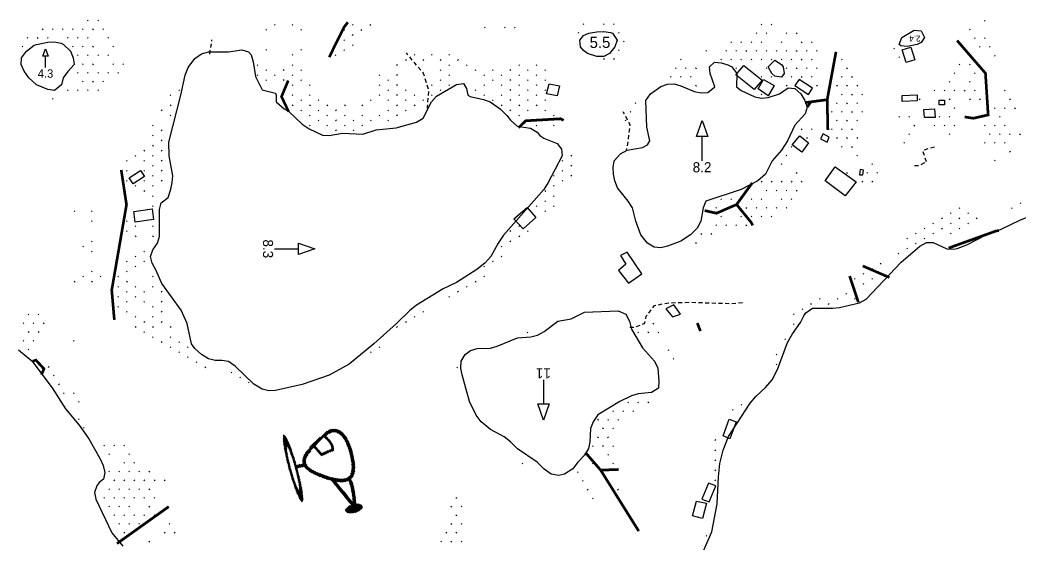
# Model space of a CAD drawing. Header units: millimetres. Extents: x -1 to 1201, y -1 to 901.
# Drawn here: x 292.6 to 591, y 733 to 889.2 of the extents above; entities that cross this region are included whole.
import ezdxf
from ezdxf.enums import TextEntityAlignment as Align

# ---------------------------------------------------------------- set-up
doc = ezdxf.new("R2010")
doc.units = ezdxf.units.MM
doc.layers.add('ETCH', color=7, linetype='CONTINUOUS')
doc.layers.add('SCORE', color=5, linetype='CONTINUOUS')

msp = doc.modelspace()

# ---------------------------------------------------------------- linework, layer by layer
at = {"layer": 'ETCH'}
for points in [[(312.781, 889.248), (312.993, 889.036)], [(315.781, 889.248), (315.993, 889.036)], [(580.067, 889.128), (580.279, 888.916)], [(299.281, 886.65), (299.493, 886.438)], [(302.281, 886.65), (302.493, 886.438)], [(305.281, 886.65), (305.493, 886.438)], [(308.281, 886.65), (308.493, 886.438)], [(311.281, 886.65), (311.493, 886.438)], [(314.281, 886.65), (314.493, 886.438)], [(317.281, 886.65), (317.493, 886.438)], [(366.126, 886.456), (365.913, 886.243)], [(368.724, 887.956), (368.511, 887.743)], [(373.92, 887.956), (373.707, 887.743)], [(376.518, 886.456), (376.305, 886.243)], [(389.142, 886.182), (389.355, 886.394)], [(391.74, 887.682), (391.953, 887.894)], [(394.338, 886.182), (394.551, 886.394)], [(396.936, 887.682), (397.149, 887.894)], [(431.043, 887.112), (431.255, 886.9)], [(437.043, 887.112), (437.255, 886.9)], [(440.043, 887.112), (440.255, 886.9)], [(460.489, 888.147), (460.701, 887.935)], [(466.489, 888.147), (466.701, 887.935)], [(469.489, 888.147), (469.701, 887.935)], [(513.495, 888.003), (513.707, 887.79)], [(516.495, 888.003), (516.707, 887.79)], [(575.567, 886.53), (575.779, 886.318)], [(294.781, 884.052), (294.993, 883.84)], [(297.781, 884.052), (297.993, 883.84)], [(300.781, 884.052), (300.993, 883.84)], [(306.781, 884.052), (306.993, 883.84)], [(309.781, 884.052), (309.993, 883.84)], [(312.781, 884.052), (312.993, 883.84)], [(318.781, 884.052), (318.993, 883.84)], [(349.78, 883.003), (349.838, 883.383)], [(389.142, 883.182), (389.355, 883.394)], [(391.74, 884.682), (391.953, 884.894)], [(458.989, 885.549), (459.201, 885.337)], [(470.989, 885.549), (471.201, 885.337)], [(511.995, 885.405), (512.207, 885.192)], [(514.995, 885.405), (515.207, 885.192)], [(520.995, 885.405), (521.207, 885.192)], [(523.995, 885.405), (524.207, 885.192)], [(577.067, 883.932), (577.279, 883.72)], [(580.067, 883.932), (580.279, 883.72)], [(293.281, 881.454), (293.493, 881.242)], [(308.281, 881.454), (308.493, 881.242)], [(311.281, 881.454), (311.493, 881.242)], [(314.281, 881.454), (314.493, 881.242)], [(320.281, 881.454), (320.493, 881.242)], [(349.171, 879.05), (349.354, 880.236)], [(349.476, 881.026), (349.658, 882.212)], [(366.126, 880.456), (365.913, 880.243)], [(376.518, 880.456), (376.305, 880.243)], [(389.142, 880.182), (389.355, 880.394)], [(391.74, 881.682), (391.953, 881.894)], [(470.989, 880.353), (471.201, 880.141)], [(472.489, 882.951), (472.701, 882.739)], [(496.995, 880.209), (497.207, 879.996)], [(502.995, 880.209), (503.207, 879.996)], [(504.495, 882.807), (504.707, 882.594)], [(505.995, 880.209), (506.207, 879.996)], [(507.495, 882.807), (507.707, 882.594)], [(508.995, 880.209), (509.207, 879.996)], [(510.495, 882.807), (510.707, 882.594)], [(511.995, 880.209), (512.207, 879.996)], [(513.495, 882.807), (513.707, 882.594)], [(514.995, 880.209), (515.207, 879.996)], [(517.995, 880.209), (518.207, 879.996)], [(519.495, 882.807), (519.707, 882.594)], [(520.995, 880.209), (521.207, 879.996)], [(523.995, 880.209), (524.207, 879.996)], [(525.495, 882.807), (525.707, 882.594)], [(526.995, 880.209), (527.207, 879.996)], [(528.495, 882.807), (528.707, 882.594)], [(529.995, 880.209), (530.207, 879.996)], [(553.27, 880.697), (553.057, 880.909)], [(578.567, 881.334), (578.779, 881.122)], [(581.567, 881.334), (581.779, 881.122)], [(300.223, 875.071), (300.223, 878.452)], [(309.781, 878.856), (309.993, 878.644)], [(312.781, 878.856), (312.993, 878.644)], [(315.781, 878.856), (315.993, 878.644)], [(318.781, 878.856), (318.993, 878.644)], [(373.92, 878.956), (373.707, 878.743)], [(386.544, 878.682), (386.757, 878.894)], [(407.694, 877.456), (407.481, 877.243)], [(407.716, 879.533), (407.961, 879.217), (408.205, 878.9)], [(408.694, 878.267), (409.445, 877.331)], [(410.292, 878.956), (410.079, 878.743)], [(412.89, 877.456), (412.677, 877.243)], [(415.488, 878.956), (415.275, 878.743)], [(418.086, 877.456), (417.873, 877.243)], [(420.684, 878.956), (420.471, 878.743)], [(423.282, 877.456), (423.069, 877.243)], [(466.489, 877.755), (466.701, 877.543)], [(469.489, 877.755), (469.701, 877.543)], [(489.495, 877.611), (489.707, 877.398)], [(501.495, 877.611), (501.707, 877.398)], [(504.495, 877.611), (504.707, 877.398)], [(507.495, 877.611), (507.707, 877.398)], [(510.495, 877.611), (510.707, 877.398)], [(513.495, 877.611), (513.707, 877.398)], [(516.495, 877.611), (516.707, 877.398)], [(519.495, 877.611), (519.707, 877.398)], [(522.495, 877.611), (522.707, 877.398)], [(525.495, 877.611), (525.707, 877.398)], [(528.495, 877.611), (528.707, 877.398)], [(537.495, 877.611), (537.707, 877.398)], [(554.77, 878.099), (554.557, 878.311)], [(583.067, 878.736), (583.279, 878.524)], [(311.281, 876.258), (311.493, 876.046)], [(314.281, 876.258), (314.493, 876.046)], [(320.281, 876.258), (320.493, 876.046)], [(323.281, 876.258), (323.493, 876.046)], [(363.528, 875.956), (363.315, 875.743)], [(366.126, 874.456), (365.913, 874.243)], [(371.322, 874.456), (371.109, 874.243)], [(373.92, 875.956), (373.707, 875.743)], [(376.518, 874.456), (376.305, 874.243)], [(405.096, 875.956), (404.883, 875.743)], [(409.965, 876.723), (410.746, 875.812)], [(411.267, 875.205), (412.048, 874.294)], [(418.086, 874.456), (417.873, 874.243)], [(420.684, 875.956), (420.471, 875.743)], [(425.88, 875.956), (425.667, 875.743)], [(428.478, 874.456), (428.265, 874.243)], [(433.674, 874.456), (433.461, 874.243)], [(438.87, 874.456), (438.657, 874.243)], [(441.468, 875.956), (441.255, 875.743)], [(444.066, 874.456), (443.853, 874.243)], [(446.664, 875.956), (446.451, 875.743)], [(449.262, 874.456), (449.049, 874.243)], [(487.995, 875.013), (488.207, 874.8)], [(490.995, 875.013), (491.207, 874.8)], [(493.995, 875.013), (494.207, 874.8)], [(505.995, 875.013), (506.207, 874.8)], [(514.995, 875.013), (515.207, 874.8)], [(520.995, 875.013), (521.207, 874.8)], [(523.995, 875.013), (524.207, 874.8)], [(526.995, 875.013), (527.207, 874.8)], [(529.995, 875.013), (530.207, 874.8)], [(538.995, 875.013), (539.207, 874.8)], [(572.567, 876.138), (572.779, 875.926)], [(575.567, 876.138), (575.779, 875.926)], [(309.781, 873.66), (309.993, 873.448)], [(312.781, 873.66), (312.993, 873.448)], [(315.781, 873.66), (315.993, 873.448)], [(318.781, 873.66), (318.993, 873.448)], [(321.781, 873.66), (321.993, 873.448)], [(363.528, 872.956), (363.315, 872.743)], [(366.126, 871.456), (365.913, 871.243)], [(368.724, 872.956), (368.511, 872.743)], [(371.322, 871.456), (371.109, 871.243)], [(373.92, 872.956), (373.707, 872.743)], [(376.518, 871.456), (376.305, 871.243)], [(399.9, 872.956), (399.687, 872.743)], [(402.498, 871.456), (402.285, 871.243)], [(405.096, 872.956), (404.883, 872.743)], [(412.568, 873.686), (412.771, 873.45), (413.042, 872.604)], [(413.286, 871.842), (413.652, 870.699)], [(418.086, 871.456), (417.873, 871.243)], [(420.684, 872.956), (420.471, 872.743)], [(431.076, 872.956), (430.863, 872.743)], [(433.674, 871.456), (433.461, 871.243)], [(436.272, 872.956), (436.059, 872.743)], [(438.87, 871.456), (438.657, 871.243)], [(441.468, 872.956), (441.255, 872.743)], [(444.066, 871.456), (443.853, 871.243)], [(446.664, 872.956), (446.451, 872.743)], [(449.262, 871.456), (449.049, 871.243)], [(486.495, 872.415), (486.707, 872.202)], [(489.495, 872.415), (489.707, 872.202)], [(492.495, 872.415), (492.707, 872.202)], [(513.495, 872.415), (513.707, 872.202)], [(516.495, 872.415), (516.707, 872.202)], [(522.495, 872.415), (522.707, 872.202)], [(525.495, 872.415), (525.707, 872.202)], [(528.495, 872.415), (528.707, 872.202)], [(537.495, 872.415), (537.707, 872.202)], [(540.495, 872.415), (540.707, 872.202)], [(571.067, 873.54), (571.279, 873.328)], [(577.067, 873.54), (577.279, 873.328)], [(306.781, 868.464), (306.993, 868.252)], [(309.781, 868.464), (309.993, 868.252)], [(311.281, 871.062), (311.493, 870.85)], [(312.781, 868.464), (312.993, 868.252)], [(314.281, 871.062), (314.493, 870.85)], [(315.781, 868.464), (315.993, 868.252)], [(317.281, 871.062), (317.493, 870.85)], [(340.146, 868.456), (339.933, 868.243)], [(371.322, 868.456), (371.109, 868.243)], [(373.92, 869.956), (373.707, 869.743)], [(379.116, 869.956), (378.903, 869.743)], [(399.9, 869.956), (399.687, 869.743)], [(402.498, 868.456), (402.285, 868.243)], [(405.096, 869.956), (404.883, 869.743)], [(407.694, 868.456), (407.481, 868.243)], [(413.895, 869.937), (414.261, 868.794)], [(415.488, 869.956), (415.275, 869.743)], [(418.086, 868.456), (417.873, 868.243)], [(420.684, 869.956), (420.471, 869.743)], [(428.478, 868.456), (428.265, 868.243)], [(431.076, 869.956), (430.863, 869.743)], [(436.272, 869.956), (436.059, 869.743)], [(438.87, 868.456), (438.657, 868.243)], [(441.468, 869.956), (441.255, 869.743)], [(444.066, 868.456), (443.853, 868.243)], [(446.664, 869.956), (446.451, 869.743)], [(449.262, 868.456), (449.049, 868.243)], [(493.995, 869.817), (494.207, 869.604)], [(520.995, 869.817), (521.207, 869.604)], [(529.995, 869.817), (530.207, 869.604)], [(535.995, 869.817), (536.207, 869.604)], [(538.995, 869.817), (539.207, 869.604)], [(541.995, 869.817), (542.207, 869.604)], [(565.067, 868.344), (565.279, 868.132)], [(568.067, 868.344), (568.279, 868.132)], [(569.567, 870.942), (569.779, 870.73)], [(571.067, 868.344), (571.279, 868.132)], [(574.067, 868.344), (574.279, 868.132)], [(575.567, 870.942), (575.779, 870.73)], [(577.067, 868.344), (577.279, 868.132)], [(586.067, 868.344), (586.279, 868.132)], [(302.281, 865.866), (302.493, 865.654)], [(337.548, 866.956), (337.335, 866.743)], [(373.92, 866.956), (373.707, 866.743)], [(376.518, 865.456), (376.305, 865.243)], [(379.116, 866.956), (378.903, 866.743)], [(381.714, 865.456), (381.501, 865.243)], [(397.302, 865.456), (397.089, 865.243)], [(399.9, 866.956), (399.687, 866.743)], [(402.498, 865.456), (402.285, 865.243)], [(405.096, 866.956), (404.883, 866.743)], [(407.694, 865.456), (407.481, 865.243)], [(410.292, 866.956), (410.079, 866.743)], [(412.89, 865.456), (412.677, 865.243)], [(414.191, 866.018), (414.103, 864.821)], [(414.339, 868.013), (414.25, 866.816)], [(415.488, 866.956), (415.275, 866.743)], [(431.076, 866.956), (430.863, 866.743)], [(433.674, 865.456), (433.461, 865.243)], [(436.272, 866.956), (436.059, 866.743)], [(438.87, 865.456), (438.657, 865.243)], [(441.468, 866.956), (441.255, 866.743)], [(444.066, 865.456), (443.853, 865.243)], [(446.664, 866.956), (446.451, 866.743)], [(449.262, 865.456), (449.049, 865.243)], [(513.495, 867.219), (513.707, 867.006)], [(537.495, 867.219), (537.707, 867.006)], [(540.495, 867.219), (540.707, 867.006)], [(543.495, 867.219), (543.707, 867.006)], [(560.567, 865.746), (560.779, 865.534)], [(569.567, 865.746), (569.779, 865.534)], [(575.567, 865.746), (575.779, 865.534)], [(578.567, 865.746), (578.779, 865.534)], [(587.567, 865.746), (587.779, 865.534)], [(334.95, 862.456), (334.737, 862.243)], [(337.548, 863.956), (337.335, 863.743)], [(373.92, 863.956), (373.707, 863.743)], [(376.518, 862.456), (376.305, 862.243)], [(379.116, 863.956), (378.903, 863.743)], [(381.714, 862.456), (381.501, 862.243)], [(384.312, 863.956), (384.099, 863.743)], [(386.91, 862.456), (386.697, 862.243)], [(389.508, 863.956), (389.295, 863.743)], [(394.704, 863.956), (394.491, 863.743)], [(402.498, 862.456), (402.285, 862.243)], [(405.096, 863.956), (404.883, 863.743)], [(407.694, 862.456), (407.481, 862.243)], [(410.292, 863.956), (410.079, 863.743)], [(414.044, 864.023), (414.008, 863.537), (413.971, 863.05)], [(436.272, 863.956), (436.059, 863.743)], [(438.87, 862.456), (438.657, 862.243)], [(441.468, 863.956), (441.255, 863.743)], [(444.066, 862.456), (443.853, 862.243)], [(446.664, 863.956), (446.451, 863.743)], [(449.262, 862.456), (449.049, 862.243)], [(475.995, 864.621), (476.207, 864.408)], [(535.995, 864.621), (536.207, 864.408)], [(538.995, 864.621), (539.207, 864.408)], [(541.995, 864.621), (542.207, 864.408)], [(571.067, 863.148), (571.279, 862.936)], [(583.067, 863.148), (583.279, 862.936)], [(586.067, 863.148), (586.279, 862.936)], [(589.067, 863.148), (589.279, 862.936)], [(337.548, 860.956), (337.335, 860.743)], [(379.116, 860.956), (378.903, 860.743)], [(381.714, 859.456), (381.501, 859.243)], [(384.312, 860.956), (384.099, 860.743)], [(386.91, 859.456), (386.697, 859.243)], [(389.508, 860.956), (389.295, 860.743)], [(392.106, 859.456), (391.893, 859.243)], [(394.704, 860.956), (394.491, 860.743)], [(397.302, 859.456), (397.089, 859.243)], [(399.9, 860.956), (399.687, 860.743)], [(402.498, 859.456), (402.285, 859.243)], [(405.096, 860.956), (404.883, 860.743)], [(441.468, 860.956), (441.255, 860.743)], [(444.066, 859.456), (443.853, 859.243)], [(449.262, 859.456), (449.049, 859.243)], [(451.86, 860.956), (451.647, 860.743)], [(472.285, 862.006), (472.477, 861.655), (472.668, 861.304)], [(472.995, 859.425), (473.207, 859.212)], [(473.051, 860.601), (473.626, 859.548)], [(474.495, 862.023), (474.707, 861.81)], [(534.495, 862.023), (534.707, 861.81)], [(535.995, 859.425), (536.207, 859.212)], [(537.495, 862.023), (537.707, 861.81)], [(538.995, 859.425), (539.207, 859.212)], [(540.495, 862.023), (540.707, 861.81)], [(541.995, 859.425), (542.207, 859.212)], [(543.495, 862.023), (543.707, 861.81)], [(554.567, 860.55), (554.779, 860.338)], [(557.567, 860.55), (557.779, 860.338)], [(566.567, 860.55), (566.779, 860.338)], [(569.567, 860.55), (569.779, 860.338)], [(584.567, 860.55), (584.779, 860.338)], [(332.352, 857.956), (332.139, 857.743)], [(334.95, 856.456), (334.737, 856.243)], [(379.116, 857.956), (378.903, 857.743)], [(384.312, 857.956), (384.099, 857.743)], [(386.91, 856.456), (386.697, 856.243)], [(389.508, 857.956), (389.295, 857.743)], [(392.106, 856.456), (391.893, 856.243)], [(394.704, 857.956), (394.491, 857.743)], [(446.664, 857.956), (446.451, 857.743)], [(451.86, 857.956), (451.647, 857.743)], [(474.009, 858.846), (474.401, 858.126), (474.356, 857.748)], [(474.259, 856.954), (474.115, 855.763)], [(525.495, 856.827), (525.707, 856.614)], [(528.495, 856.827), (528.707, 856.614)], [(534.495, 856.827), (534.707, 856.614)], [(537.495, 856.827), (537.707, 856.614)], [(540.495, 856.827), (540.707, 856.614)], [(559.067, 857.952), (559.279, 857.74)], [(565.067, 857.952), (565.279, 857.74)], [(568.067, 857.952), (568.279, 857.74)], [(571.067, 857.952), (571.279, 857.74)], [(580.067, 857.952), (580.279, 857.74)], [(583.067, 857.952), (583.279, 857.74)], [(586.067, 857.952), (586.279, 857.74)], [(332.352, 854.956), (332.139, 854.743)], [(334.95, 853.456), (334.737, 853.243)], [(474.019, 854.969), (473.874, 853.778)], [(495.909, 847.33), (495.909, 854.53)], [(526.995, 854.229), (527.207, 854.016)], [(535.995, 854.229), (536.207, 854.016)], [(538.995, 854.229), (539.207, 854.016)], [(541.995, 854.229), (542.207, 854.016)], [(557.567, 855.354), (557.779, 855.142)], [(569.567, 855.354), (569.779, 855.142)], [(581.567, 855.354), (581.779, 855.142)], [(584.567, 855.354), (584.779, 855.142)], [(587.567, 855.354), (587.779, 855.142)], [(590.567, 855.354), (590.779, 855.142)], [(329.754, 850.456), (329.541, 850.243)], [(332.352, 851.956), (332.139, 851.743)], [(334.95, 850.456), (334.737, 850.243)], [(473.426, 851.024), (473.281, 850.606)], [(473.778, 852.983), (473.634, 851.792)], [(522.495, 851.631), (522.707, 851.418)], [(537.495, 851.631), (537.707, 851.418)], [(540.495, 851.631), (540.707, 851.418)], [(556.067, 852.756), (556.279, 852.544)], [(563.246, 850.865), (562.09, 850.544)], [(565.173, 851.4), (564.017, 851.079)], [(580.067, 852.756), (580.279, 852.544)], [(583.067, 852.756), (583.279, 852.544)], [(586.067, 852.756), (586.279, 852.544)], [(324.558, 847.456), (324.345, 847.243)], [(327.156, 848.956), (326.943, 848.743)], [(329.754, 847.456), (329.541, 847.243)], [(332.352, 848.956), (332.139, 848.743)], [(334.95, 847.456), (334.737, 847.243)], [(454.458, 847.456), (454.245, 847.243)], [(457.056, 848.956), (456.843, 848.743)], [(520.995, 849.033), (521.207, 848.82)], [(541.995, 849.033), (542.207, 848.82)], [(561.661, 850.151), (562.06, 849.02)], [(562.327, 848.265), (562.726, 847.134)], [(583.067, 847.56), (583.279, 847.348)], [(587.567, 850.158), (587.779, 849.946)], [(324.558, 844.456), (324.345, 844.243)], [(329.754, 844.456), (329.541, 844.243)], [(332.352, 845.956), (332.139, 845.743)], [(334.95, 844.456), (334.737, 844.243)], [(454.458, 844.456), (454.245, 844.243)], [(457.056, 845.956), (456.843, 845.743)], [(519.495, 846.435), (519.707, 846.222)], [(546.495, 846.435), (546.707, 846.222)], [(560.396, 845.811), (559.198, 845.8)], [(562.185, 846.706), (561.111, 846.169)], [(324.558, 841.456), (324.345, 841.243)], [(329.754, 841.456), (329.541, 841.243)], [(332.352, 842.956), (332.139, 842.743)], [(334.95, 841.456), (334.737, 841.243)], [(451.86, 842.956), (451.647, 842.743)], [(454.458, 841.456), (454.245, 841.243)], [(457.056, 842.956), (456.843, 842.743)], [(523.995, 843.837), (524.207, 843.624)], [(538.995, 843.837), (539.207, 843.624)], [(544.995, 843.837), (545.207, 843.624)], [(547.995, 843.837), (548.207, 843.624)], [(327.156, 839.956), (326.943, 839.743)], [(329.754, 838.456), (329.541, 838.243)], [(332.352, 839.956), (332.139, 839.743)], [(449.262, 838.456), (449.049, 838.243)], [(451.86, 839.956), (451.647, 839.743)], [(508.995, 838.641), (509.207, 838.428)], [(513.495, 841.239), (513.707, 841.026)], [(514.995, 838.641), (515.207, 838.428)], [(516.495, 841.239), (516.707, 841.026)], [(517.995, 838.641), (518.207, 838.428)], [(519.495, 841.239), (519.707, 841.026)], [(520.995, 838.641), (521.207, 838.428)], [(522.495, 841.239), (522.707, 841.026)], [(523.995, 838.641), (524.207, 838.428)], [(525.495, 841.239), (525.707, 841.026)], [(543.495, 841.239), (543.707, 841.026)], [(546.495, 841.239), (546.707, 841.026)], [(332.352, 836.956), (332.139, 836.743)], [(449.262, 835.456), (449.049, 835.243)], [(451.86, 836.956), (451.647, 836.743)], [(501.495, 836.043), (501.707, 835.83)], [(504.495, 836.043), (504.707, 835.83)], [(507.495, 836.043), (507.707, 835.83)], [(510.495, 836.043), (510.707, 835.83)], [(513.495, 836.043), (513.707, 835.83)], [(519.495, 836.043), (519.707, 835.83)], [(522.495, 836.043), (522.707, 835.83)], [(308.97, 832.456), (308.757, 832.243)], [(314.166, 832.456), (313.953, 832.243)], [(332.352, 833.956), (332.139, 833.743)], [(446.664, 833.956), (446.451, 833.743)], [(449.262, 832.456), (449.049, 832.243)], [(451.86, 833.956), (451.647, 833.743)], [(499.995, 833.445), (500.207, 833.232)], [(508.995, 833.445), (509.207, 833.232)], [(511.995, 833.445), (512.207, 833.232)], [(514.995, 833.445), (515.207, 833.232)], [(517.995, 833.445), (518.207, 833.232)], [(520.995, 833.445), (521.207, 833.232)], [(572.505, 833.102), (572.718, 833.314)], [(588.093, 833.102), (588.306, 833.314)], [(590.691, 834.602), (590.904, 834.814)], [(314.166, 829.456), (313.953, 829.243)], [(324.558, 829.456), (324.345, 829.243)], [(501.495, 830.847), (501.707, 830.634)], [(507.495, 830.847), (507.707, 830.634)], [(510.495, 830.847), (510.707, 830.634)], [(513.495, 830.847), (513.707, 830.634)], [(516.495, 830.847), (516.707, 830.634)], [(567.309, 830.102), (567.522, 830.314)], [(569.907, 831.602), (570.12, 831.814)], [(572.505, 830.102), (572.718, 830.314)], [(575.103, 831.602), (575.316, 831.814)], [(577.701, 830.102), (577.914, 830.314)], [(324.558, 826.456), (324.345, 826.243)], [(327.156, 827.956), (326.943, 827.743)], [(332.352, 827.956), (332.139, 827.743)], [(438.87, 826.456), (438.657, 826.243)], [(441.468, 827.956), (441.255, 827.743)], [(444.066, 826.456), (443.853, 826.243)], [(499.995, 828.249), (500.207, 828.036)], [(502.995, 828.249), (503.207, 828.036)], [(505.995, 828.249), (506.207, 828.036)], [(508.995, 828.249), (509.207, 828.036)], [(562.113, 827.102), (562.326, 827.314)], [(564.711, 828.602), (564.924, 828.814)], [(567.309, 827.102), (567.522, 827.314)], [(569.907, 828.602), (570.12, 828.814)], [(572.505, 827.102), (572.718, 827.314)], [(575.103, 828.602), (575.316, 828.814)], [(314.166, 823.456), (313.953, 823.243)], [(327.156, 824.956), (326.943, 824.743)], [(332.352, 824.956), (332.139, 824.743)], [(438.87, 823.456), (438.657, 823.243)], [(441.468, 824.956), (441.255, 824.743)], [(495.495, 825.651), (495.707, 825.438)], [(498.495, 825.651), (498.707, 825.438)], [(556.917, 824.102), (557.13, 824.314)], [(559.515, 825.602), (559.728, 825.814)], [(562.113, 824.102), (562.326, 824.314)], [(564.711, 825.602), (564.924, 825.814)], [(569.907, 825.602), (570.12, 825.814)], [(311.568, 821.956), (311.355, 821.743)], [(314.166, 820.456), (313.953, 820.243)], [(329.754, 820.456), (329.541, 820.243)], [(368.45, 821.13), (375.65, 821.13)], [(436.272, 821.956), (436.059, 821.743)], [(493.995, 823.053), (494.207, 822.84)], [(556.917, 821.102), (557.13, 821.314)], [(559.515, 822.602), (559.728, 822.814)], [(324.558, 817.456), (324.345, 817.243)], [(327.156, 818.956), (326.943, 818.743)], [(329.754, 817.456), (329.541, 817.243)], [(433.674, 817.456), (433.461, 817.243)], [(436.272, 818.956), (436.059, 818.743)], [(554.319, 819.602), (554.532, 819.814)], [(314.166, 814.456), (313.953, 814.243)], [(324.558, 814.456), (324.345, 814.243)], [(327.156, 815.956), (326.943, 815.743)], [(431.076, 815.956), (430.863, 815.743)], [(546.525, 815.102), (546.738, 815.314)], [(549.123, 816.602), (549.336, 816.814)], [(308.97, 811.456), (308.757, 811.243)], [(311.568, 812.956), (311.355, 812.743)], [(314.166, 811.456), (313.953, 811.243)], [(316.764, 812.956), (316.551, 812.743)], [(321.96, 812.956), (321.747, 812.743)], [(324.558, 811.456), (324.345, 811.243)], [(332.352, 812.956), (332.139, 812.743)], [(428.478, 811.456), (428.265, 811.243)], [(431.076, 812.956), (430.863, 812.743)], [(541.329, 812.102), (541.542, 812.314)], [(543.927, 813.602), (544.14, 813.814)], [(546.525, 812.102), (546.738, 812.314)], [(321.96, 809.956), (321.747, 809.743)], [(327.156, 809.956), (326.943, 809.743)], [(332.352, 809.956), (332.139, 809.743)], [(425.88, 809.956), (425.667, 809.743)], [(541.329, 809.102), (541.542, 809.314)], [(543.927, 810.602), (544.14, 810.814)], [(321.96, 806.956), (321.747, 806.743)], [(324.558, 808.456), (324.345, 808.243)], [(327.156, 806.956), (326.943, 806.743)], [(329.754, 808.456), (329.541, 808.243)], [(334.95, 808.456), (334.737, 808.243)], [(420.684, 806.956), (420.471, 806.743)], [(423.282, 808.456), (423.069, 808.243)], [(530.937, 806.102), (531.15, 806.314)], [(536.133, 806.102), (536.346, 806.314)], [(538.731, 807.602), (538.944, 807.814)], [(541.329, 806.102), (541.542, 806.314)], [(321.96, 803.956), (321.747, 803.743)], [(324.558, 805.456), (324.345, 805.243)], [(329.754, 805.456), (329.541, 805.243)], [(332.352, 803.956), (332.139, 803.743)], [(334.95, 805.456), (334.737, 805.243)], [(480.017, 802.01), (480.737, 802.97)], [(481.217, 803.61), (481.689, 804.238), (482.095, 804.319)], [(482.879, 804.476), (484.056, 804.712)], [(484.84, 804.869), (486.024, 805.049)], [(486.823, 805.074), (488.023, 805.111)], [(488.822, 805.136), (490.022, 805.174)], [(490.821, 805.199), (492.021, 805.236)], [(492.82, 805.215), (494.02, 805.178)], [(494.819, 805.153), (496.019, 805.115)], [(496.818, 805.09), (498.018, 805.053)], [(498.817, 805.028), (500.017, 804.99)], [(500.816, 804.965), (502.016, 804.928)], [(502.815, 804.903), (504.015, 804.866)], [(504.814, 804.841), (506.008, 804.958)], [(506.803, 805.043), (507.997, 805.171)], [(525.741, 803.102), (525.954, 803.314)], [(528.339, 804.602), (528.552, 804.814)], [(533.535, 804.602), (533.748, 804.814)], [(295.069, 801.673), (295.282, 801.461)], [(298.069, 801.673), (298.282, 801.461)], [(324.558, 802.456), (324.345, 802.243)], [(327.156, 800.956), (326.943, 800.743)], [(332.352, 800.956), (332.139, 800.743)], [(334.95, 802.456), (334.737, 802.243)], [(410.292, 800.956), (410.079, 800.743)], [(412.89, 802.456), (412.677, 802.243)], [(479.135, 800.268), (479.289, 801.038), (479.537, 801.37)], [(523.143, 801.602), (523.356, 801.814)], [(293.569, 799.075), (293.782, 798.863)], [(296.569, 799.075), (296.782, 798.863)], [(299.569, 799.075), (299.782, 798.863)], [(327.156, 797.956), (326.943, 797.743)], [(329.754, 799.456), (329.541, 799.243)], [(332.352, 797.956), (332.139, 797.743)], [(334.95, 799.456), (334.737, 799.243)], [(337.548, 797.956), (337.335, 797.743)], [(405.096, 797.956), (404.883, 797.743)], [(407.694, 799.456), (407.481, 799.243)], [(474.389, 797.838), (475.589, 797.838)], [(476.365, 797.956), (477.468, 798.429)], [(478.203, 798.744), (478.889, 799.038), (478.978, 799.483)], [(478.495, 798.676), (478.283, 798.888)], [(481.495, 798.676), (481.283, 798.888)], [(523.143, 798.602), (523.356, 798.814)], [(293.569, 793.879), (293.782, 793.667)], [(295.069, 796.477), (295.282, 796.265)], [(296.569, 793.879), (296.782, 793.667)], [(298.069, 796.477), (298.282, 796.265)], [(308.569, 793.879), (308.782, 793.667)], [(329.754, 796.456), (329.541, 796.243)], [(332.352, 794.956), (332.139, 794.743)], [(337.548, 794.956), (337.335, 794.743)], [(443.995, 796.078), (443.783, 796.29)], [(476.995, 796.078), (476.783, 796.29)], [(479.995, 796.078), (479.783, 796.29)], [(482.995, 796.078), (482.783, 796.29)], [(520.545, 794.102), (520.758, 794.314)], [(295.069, 791.281), (295.282, 791.069)], [(334.95, 793.456), (334.737, 793.243)], [(337.548, 791.956), (337.335, 791.743)], [(340.146, 793.456), (339.933, 793.243)], [(342.744, 791.956), (342.531, 791.743)], [(399.9, 791.956), (399.687, 791.743)], [(485.995, 790.882), (485.783, 791.094)], [(340.146, 790.456), (339.933, 790.243)], [(342.744, 788.956), (342.531, 788.743)], [(397.302, 790.456), (397.089, 790.243)], [(487.495, 788.284), (487.283, 788.496)], [(517.947, 789.602), (518.16, 789.814)], [(301.069, 786.085), (301.282, 785.873)], [(345.342, 787.456), (345.129, 787.243)], [(347.94, 785.956), (347.727, 785.743)], [(422.995, 785.686), (422.783, 785.898)], [(517.947, 786.602), (518.16, 786.814)], [(302.569, 783.487), (302.782, 783.275)], [(355.734, 784.456), (355.521, 784.243)], [(358.332, 782.956), (358.119, 782.743)], [(448.62, 782.146), (448.62, 774.946)], [(304.069, 780.889), (304.282, 780.677)], [(360.93, 781.456), (360.717, 781.243)], [(305.569, 778.291), (305.782, 778.079)], [(308.569, 778.291), (308.782, 778.079)], [(310.069, 775.693), (310.282, 775.481)], [(469.495, 772.696), (469.283, 772.908)], [(472.495, 772.696), (472.283, 772.908)], [(473.995, 775.294), (473.783, 775.506)], [(475.495, 772.696), (475.283, 772.908)], [(476.995, 775.294), (476.783, 775.506)], [(479.995, 775.294), (479.783, 775.506)], [(504.957, 773.102), (505.17, 773.314)], [(507.555, 774.602), (507.768, 774.814)], [(310.069, 770.497), (310.282, 770.285)], [(464.995, 770.098), (464.783, 770.31)], [(467.995, 770.098), (467.783, 770.31)], [(470.995, 770.098), (470.783, 770.31)], [(311.569, 767.899), (311.782, 767.687)], [(377, 758.99), (385.4, 767.39)], [(377.24, 759.58), (384.88, 767.22)], [(377.72, 760.41), (384.16, 766.85)], [(383.32, 764.95), (385.84, 767.47)], [(384.84, 766.12), (386.2, 767.48)], [(385.48, 766.41), (386.52, 767.45)], [(385.96, 766.53), (386.84, 767.41)], [(386.32, 766.54), (387.16, 767.38)], [(386.68, 766.55), (387.4, 767.27)], [(386.96, 766.47), (387.68, 767.19)], [(387.2, 766.36), (387.92, 767.08)], [(387.44, 766.25), (388.12, 766.93)], [(387.68, 766.13), (388.32, 766.77)], [(466.495, 767.5), (466.283, 767.712)], [(469.495, 767.5), (469.283, 767.712)], [(371.04, 765.05), (371.56, 765.57)], [(371.04, 764.69), (371.72, 765.37)], [(371.04, 764.34), (371.88, 765.18)], [(371.08, 765.44), (371.36, 765.72)], [(371.08, 764.03), (372, 764.95)], [(371.08, 763.67), (372.16, 764.75)], [(371.12, 763.36), (372.24, 764.48)], [(371.16, 763.05), (372.36, 764.25)], [(371.2, 762.73), (372.48, 764.01)], [(371.28, 762.46), (372.6, 763.78)], [(378.92, 761.97), (382.04, 765.09)], [(383.48, 764.76), (383.96, 765.24)], [(383.68, 764.61), (384.16, 765.09)], [(383.88, 764.45), (384.36, 764.93)], [(384.08, 764.3), (384.52, 764.74)], [(384.24, 764.11), (384.72, 764.59)], [(384.4, 763.91), (384.88, 764.39)], [(384.6, 763.76), (385.04, 764.2)], [(384.72, 763.53), (385.2, 764.01)], [(384.88, 763.33), (385.32, 763.77)], [(387.88, 765.98), (388.52, 766.62)], [(388.08, 765.83), (388.72, 766.47)], [(388.24, 765.63), (388.92, 766.31)], [(388.44, 765.48), (389.08, 766.12)], [(388.6, 765.28), (389.28, 765.96)], [(388.75, 765.08), (389.43, 765.76)], [(388.9, 764.88), (389.58, 765.56)], [(389.06, 764.68), (389.7, 765.32)], [(389.17, 764.44), (389.85, 765.12)], [(389.32, 764.24), (390, 764.92)], [(389.48, 764.04), (390.16, 764.72)], [(389.59, 763.8), (390.27, 764.48)], [(389.7, 763.56), (390.38, 764.24)], [(389.82, 763.32), (390.5, 764)], [(389.93, 763.08), (390.61, 763.76)], [(464.995, 764.902), (464.783, 765.114)], [(467.995, 764.902), (467.783, 765.114)], [(499.761, 764.102), (499.974, 764.314)], [(317.569, 762.703), (317.782, 762.491)], [(320.569, 762.703), (320.782, 762.491)], [(323.569, 762.703), (323.782, 762.491)], [(371.32, 762.15), (372.72, 763.55)], [(371.36, 761.83), (372.8, 763.27)], [(371.4, 761.52), (372.92, 763.04)], [(371.48, 761.25), (372.12, 761.89)], [(371.52, 760.93), (372.12, 761.53)], [(371.6, 760.66), (372.16, 761.22)], [(371.64, 760.35), (372.2, 760.91)], [(372.4, 762.17), (373, 762.77)], [(372.52, 761.93), (373.12, 762.53)], [(372.68, 761.74), (373.2, 762.26)], [(372.76, 761.47), (373.32, 762.03)], [(372.88, 761.23), (373.4, 761.75)], [(373, 761), (373.52, 761.52)], [(373.08, 760.72), (373.6, 761.24)], [(373.2, 760.49), (373.68, 760.97)], [(376.88, 758.51), (379.28, 760.91)], [(380.32, 761.95), (380.76, 762.39)], [(380.44, 761.72), (380.92, 762.2)], [(380.6, 761.53), (381.08, 762.01)], [(380.8, 761.37), (381.24, 761.81)], [(380.96, 761.18), (381.4, 761.62)], [(381.12, 760.99), (381.56, 761.43)], [(381.28, 760.79), (381.72, 761.23)], [(381.44, 760.6), (381.92, 761.08)], [(381.6, 760.41), (382.04, 760.85)], [(382.48, 759.52), (383.72, 760.76)], [(383.04, 759.72), (384.36, 761.04)], [(383.67, 760), (384.99, 761.32)], [(384.3, 760.28), (386.1, 762.08)], [(384.94, 760.56), (386.14, 761.76)], [(385, 763.1), (385.48, 763.58)], [(385.12, 762.87), (385.6, 763.35)], [(385.24, 762.63), (385.72, 763.11)], [(385.36, 762.4), (385.84, 762.88)], [(385.44, 762.12), (385.96, 762.64)], [(385.47, 761.8), (386.03, 762.36)], [(385.57, 760.84), (386.13, 761.4)], [(390, 762.8), (390.72, 763.52)], [(390.16, 762.6), (390.88, 763.32)], [(390.23, 762.32), (390.95, 763.04)], [(390.35, 762.08), (391.07, 762.8)], [(390.42, 761.8), (391.14, 762.52)], [(390.49, 761.52), (391.25, 762.28)], [(390.61, 761.28), (391.33, 762)], [(390.68, 761), (391.44, 761.76)], [(390.75, 760.72), (391.51, 761.48)], [(390.83, 760.44), (391.59, 761.2)], [(390.9, 760.16), (391.66, 760.92)], [(463.495, 762.304), (463.283, 762.516)], [(466.495, 762.304), (466.283, 762.516)], [(469.495, 762.304), (469.283, 762.516)], [(499.761, 761.102), (499.974, 761.314)], [(319.069, 760.105), (319.282, 759.893)], [(325.069, 760.105), (325.282, 759.893)], [(371.72, 760.07), (372.24, 760.59)], [(371.76, 759.76), (372.32, 760.32)], [(371.84, 759.48), (372.36, 760)], [(371.88, 759.17), (372.4, 759.69)], [(371.96, 758.9), (372.48, 759.42)], [(372.04, 758.62), (372.56, 759.14)], [(372.08, 758.31), (372.6, 758.83)], [(372.16, 758.04), (372.68, 758.56)], [(372.24, 757.76), (372.72, 758.24)], [(372.28, 757.45), (372.8, 757.97)], [(373.28, 760.22), (373.76, 760.7)], [(373.36, 759.94), (373.88, 760.46)], [(373.48, 759.71), (373.96, 760.19)], [(373.56, 759.44), (374.04, 759.92)], [(373.64, 759.16), (374.12, 759.64)], [(373.72, 758.89), (374.2, 759.37)], [(373.8, 758.62), (374.32, 759.14)], [(373.92, 758.38), (374.4, 758.86)], [(374, 758.11), (374.48, 758.59)], [(374.08, 757.84), (374.56, 758.32)], [(374.16, 757.56), (374.64, 758.04)], [(374.24, 757.29), (374.72, 757.77)], [(375.68, 755.9), (377.8, 758.02)], [(376.84, 758.12), (378.4, 759.68)], [(376.84, 757.77), (378.04, 758.97)], [(376.88, 757.45), (377.84, 758.41)], [(381.76, 760.21), (382.2, 760.65)], [(381.92, 760.02), (382.36, 760.46)], [(382.08, 759.83), (382.56, 760.31)], [(382.24, 759.63), (383.08, 760.47)], [(390.97, 759.88), (391.73, 760.64)], [(391.01, 759.56), (391.81, 760.36)], [(391.08, 759.28), (391.84, 760.04)], [(391.15, 759), (391.95, 759.8)], [(391.23, 758.72), (392.03, 759.52)], [(391.26, 758.4), (392.06, 759.2)], [(391.3, 758.08), (392.14, 758.92)], [(391.37, 757.8), (392.17, 758.6)], [(391.4, 757.48), (392.2, 758.28)], [(391.48, 757.2), (392.28, 758)], [(467.995, 759.706), (467.783, 759.918)], [(499.761, 758.102), (499.974, 758.314)], [(319.069, 754.909), (319.282, 754.697)], [(322.069, 754.909), (322.282, 754.697)], [(323.569, 757.507), (323.782, 757.295)], [(325.069, 754.909), (325.282, 754.697)], [(326.569, 757.507), (326.782, 757.295)], [(328.069, 754.909), (328.282, 754.697)], [(331.069, 754.909), (331.282, 754.697)], [(372.36, 757.18), (372.88, 757.7)], [(372.44, 756.9), (372.92, 757.38)], [(372.52, 756.63), (373, 757.11)], [(372.6, 756.36), (373.08, 756.84)], [(372.64, 756.04), (373.16, 756.56)], [(372.72, 755.77), (373.24, 756.29)], [(372.8, 755.49), (373.28, 755.97)], [(372.88, 755.22), (373.36, 755.7)], [(372.96, 754.95), (373.44, 755.43)], [(373.04, 754.67), (373.52, 755.15)], [(373.12, 754.4), (373.6, 754.88)], [(374.32, 757.01), (374.8, 757.49)], [(374.4, 756.74), (374.88, 757.22)], [(374.48, 756.47), (374.96, 756.95)], [(374.56, 756.19), (375.12, 756.75)], [(374.6, 755.88), (375.56, 756.84)], [(374.68, 755.61), (376.04, 756.97)], [(374.76, 755.33), (376.48, 757.05)], [(374.84, 755.06), (375.32, 755.54)], [(374.92, 754.79), (375.4, 755.27)], [(375, 754.51), (375.48, 754.99)], [(376.16, 756.03), (377.8, 757.67)], [(376.64, 756.15), (377.84, 757.35)], [(377.08, 756.24), (377.96, 757.12)], [(377.4, 756.21), (378.08, 756.89)], [(377.56, 756.01), (378.2, 756.65)], [(377.72, 755.82), (378.36, 756.46)], [(377.88, 755.63), (378.56, 756.31)], [(378.08, 755.47), (378.72, 756.11)], [(378.28, 755.32), (378.92, 755.96)], [(378.48, 755.16), (379.12, 755.8)], [(378.67, 755), (379.31, 755.64)], [(378.86, 754.84), (379.54, 755.52)], [(379.06, 754.68), (379.74, 755.36)], [(379.29, 754.56), (379.97, 755.24)], [(379.52, 754.44), (380.2, 755.12)], [(379.76, 754.32), (380.44, 755)], [(379.99, 754.2), (380.67, 754.88)], [(389.18, 751.72), (392.38, 754.92)], [(391.14, 754.04), (392.42, 755.32)], [(391.35, 754.6), (392.43, 755.68)], [(391.44, 755.4), (392.4, 756.36)], [(391.44, 755.04), (392.48, 756.08)], [(391.47, 756.84), (392.35, 757.72)], [(391.49, 755.8), (392.41, 756.72)], [(391.5, 756.52), (392.38, 757.4)], [(391.5, 756.16), (392.38, 757.04)], [(442.495, 757.108), (442.283, 757.32)], [(463.495, 757.108), (463.283, 757.32)], [(469.495, 757.108), (469.283, 757.32)], [(499.761, 755.102), (499.974, 755.314)], [(320.569, 752.311), (320.782, 752.099)], [(323.569, 752.311), (323.782, 752.099)], [(326.569, 752.311), (326.782, 752.099)], [(329.569, 752.311), (329.782, 752.099)], [(332.569, 752.311), (332.782, 752.099)], [(335.569, 752.311), (335.782, 752.099)], [(373.2, 754.13), (373.68, 754.61)], [(373.28, 753.85), (373.76, 754.33)], [(373.36, 753.58), (373.84, 754.06)], [(373.44, 753.31), (373.92, 753.79)], [(373.52, 753.03), (374, 753.51)], [(373.6, 752.76), (374.08, 753.24)], [(373.68, 752.49), (374.16, 752.97)], [(373.76, 752.21), (374.28, 752.73)], [(373.88, 751.98), (374.36, 752.46)], [(373.96, 751.71), (374.44, 752.19)], [(374.04, 751.43), (374.52, 751.91)], [(375.08, 754.24), (375.56, 754.72)], [(375.12, 753.93), (375.64, 754.45)], [(375.2, 753.65), (375.68, 754.13)], [(375.28, 753.38), (375.76, 753.86)], [(375.32, 753.07), (375.84, 753.59)], [(375.4, 752.79), (375.92, 753.31)], [(375.48, 752.52), (375.96, 753)], [(375.52, 752.2), (376.04, 752.72)], [(375.59, 751.92), (376.11, 752.44)], [(375.62, 751.6), (376.14, 752.12)], [(375.7, 751.32), (376.22, 751.84)], [(380.22, 754.08), (380.9, 754.76)], [(380.46, 753.96), (381.14, 754.64)], [(380.69, 753.84), (381.37, 754.52)], [(380.92, 753.72), (381.64, 754.44)], [(381.16, 753.6), (381.88, 754.32)], [(381.43, 753.52), (382.15, 754.24)], [(381.67, 753.4), (382.39, 754.12)], [(381.94, 753.32), (382.66, 754.04)], [(382.17, 753.2), (382.89, 753.92)], [(382.45, 753.12), (383.17, 753.84)], [(382.68, 753), (383.44, 753.76)], [(382.95, 752.92), (383.67, 753.64)], [(383.23, 752.84), (383.95, 753.56)], [(383.46, 752.72), (384.22, 753.48)], [(383.73, 752.64), (384.49, 753.4)], [(384.01, 752.56), (384.73, 753.28)], [(384.28, 752.48), (385, 753.2)], [(384.55, 752.4), (385.31, 753.16)], [(384.83, 752.32), (385.59, 753.08)], [(385.1, 752.24), (385.86, 753)], [(385.38, 752.16), (386.14, 752.92)], [(385.53, 751.96), (386.41, 752.84)], [(385.68, 751.76), (386.72, 752.8)], [(385.88, 751.6), (387.04, 752.76)], [(386.03, 751.4), (387.35, 752.72)], [(386.18, 751.2), (387.66, 752.68)], [(387.14, 751.8), (387.98, 752.64)], [(387.45, 751.76), (388.33, 752.64)], [(387.76, 751.72), (388.68, 752.64)], [(388.08, 751.68), (389.04, 752.64)], [(388.43, 751.68), (389.47, 752.72)], [(388.78, 751.68), (389.98, 752.88)], [(389.57, 751.76), (392.29, 754.48)], [(390.08, 751.92), (392.12, 753.96)], [(390.56, 752.04), (391.92, 753.4)], [(390.67, 751.8), (391.35, 752.48)], [(390.79, 751.56), (391.47, 752.24)], [(390.86, 751.28), (391.58, 752)], [(458.995, 754.51), (458.783, 754.722)], [(460.495, 751.912), (460.283, 752.124)], [(499.761, 752.102), (499.974, 752.314)], [(319.069, 749.713), (319.282, 749.501)], [(322.069, 749.713), (322.282, 749.501)], [(325.069, 749.713), (325.282, 749.501)], [(328.069, 749.713), (328.282, 749.501)], [(331.069, 749.713), (331.282, 749.501)], [(374.12, 751.16), (374.64, 751.68)], [(374.24, 750.92), (374.72, 751.4)], [(374.31, 750.64), (374.79, 751.12)], [(374.38, 750.36), (374.9, 750.88)], [(374.5, 750.12), (374.98, 750.6)], [(374.57, 749.84), (375.09, 750.36)], [(374.64, 749.56), (375.2, 750.12)], [(374.8, 749.36), (375.32, 749.88)], [(374.87, 749.08), (375.43, 749.64)], [(374.98, 748.84), (375.58, 749.44)], [(375.06, 748.56), (376.58, 750.08)], [(375.17, 748.32), (376.61, 749.76)], [(375.24, 748.04), (376.68, 749.48)], [(375.4, 747.84), (376.76, 749.2)], [(375.51, 747.6), (376.79, 748.88)], [(375.73, 751), (376.29, 751.56)], [(375.76, 750.68), (376.32, 751.24)], [(375.84, 750.4), (376.44, 751)], [(375.86, 749.72), (376.5, 750.36)], [(375.87, 750.08), (376.47, 750.68)], [(386.34, 751), (386.98, 751.64)], [(386.49, 750.8), (387.13, 751.44)], [(386.64, 750.6), (387.28, 751.24)], [(386.84, 750.44), (387.48, 751.08)], [(386.99, 750.24), (387.63, 750.88)], [(387.14, 750.04), (387.78, 750.68)], [(387.3, 749.84), (387.94, 750.48)], [(387.45, 749.64), (388.09, 750.28)], [(387.6, 749.44), (388.24, 750.08)], [(387.76, 749.24), (388.44, 749.92)], [(387.91, 749.04), (388.59, 749.72)], [(388.07, 748.84), (388.75, 749.52)], [(388.26, 748.68), (388.9, 749.32)], [(388.41, 748.48), (389.05, 749.12)], [(388.57, 748.28), (389.21, 748.92)], [(390.93, 751), (391.69, 751.76)], [(391.01, 750.72), (391.77, 751.48)], [(391.12, 750.48), (391.88, 751.24)], [(391.19, 750.2), (391.95, 750.96)], [(391.23, 749.88), (392.03, 750.68)], [(391.3, 749.6), (392.1, 750.4)], [(391.33, 749.28), (392.13, 750.08)], [(391.41, 749), (392.21, 749.8)], [(391.44, 748.68), (392.24, 749.48)], [(391.51, 748.4), (392.35, 749.24)], [(391.59, 748.12), (392.39, 748.92)], [(461.995, 749.314), (461.783, 749.526)], [(470.995, 749.314), (470.783, 749.526)], [(317.569, 747.115), (317.782, 746.903)], [(320.569, 747.115), (320.782, 746.903)], [(323.569, 747.115), (323.782, 746.903)], [(326.569, 747.115), (326.782, 746.903)], [(329.569, 747.115), (329.782, 746.903)], [(332.569, 747.115), (332.782, 746.903)], [(375.59, 747.32), (376.83, 748.56)], [(375.7, 747.08), (376.86, 748.24)], [(375.81, 746.84), (376.89, 747.92)], [(375.93, 746.6), (376.93, 747.6)], [(376.08, 746.4), (376.96, 747.28)], [(376.23, 746.2), (376.99, 746.96)], [(376.39, 746), (376.99, 746.6)], [(376.54, 745.8), (376.94, 746.2)], [(388.72, 748.08), (389.4, 748.76)], [(388.87, 747.88), (389.55, 748.56)], [(389.03, 747.68), (389.71, 748.36)], [(389.18, 747.48), (389.86, 748.16)], [(389.33, 747.28), (390.01, 747.96)], [(389.49, 747.08), (390.17, 747.76)], [(389.64, 746.88), (390.32, 747.56)], [(389.65, 743), (392.73, 746.08)], [(389.83, 746.72), (390.47, 747.36)], [(389.99, 746.52), (390.63, 747.16)], [(390.14, 746.32), (390.78, 746.96)], [(390.3, 746.12), (390.94, 746.76)], [(390.45, 745.92), (391.09, 746.56)], [(390.6, 745.72), (391.24, 746.36)], [(390.76, 745.52), (391.44, 746.2)], [(390.91, 745.32), (391.59, 746)], [(391.26, 744.96), (392.7, 746.4)], [(391.62, 747.8), (392.42, 748.6)], [(391.66, 747.48), (392.46, 748.28)], [(391.69, 747.16), (392.53, 748)], [(391.72, 746.84), (392.56, 747.68)], [(391.76, 746.52), (392.64, 747.4)], [(391.79, 746.2), (392.67, 747.08)], [(391.82, 745.88), (392.66, 746.72)], [(422.569, 747.115), (422.782, 746.903)], [(463.495, 746.716), (463.283, 746.928)], [(319.069, 744.517), (319.282, 744.305)], [(322.069, 744.517), (322.282, 744.305)], [(325.069, 744.517), (325.282, 744.305)], [(331.069, 744.517), (331.282, 744.305)], [(389.58, 743.28), (390.98, 744.68)], [(389.8, 742.8), (392.76, 745.76)], [(390, 742.64), (392.84, 745.48)], [(390.27, 742.56), (392.87, 745.16)], [(390.54, 742.48), (393.22, 745.16)], [(390.86, 742.44), (393.58, 745.16)], [(391.1, 745.16), (391.74, 745.8)], [(391.17, 742.4), (393.85, 745.08)], [(391.56, 742.44), (394.12, 745)], [(391.96, 742.48), (394.36, 744.88)], [(392.39, 742.56), (394.55, 744.72)], [(392.91, 742.72), (394.71, 744.52)], [(393.54, 743), (394.7, 744.16)], [(421.069, 744.517), (421.282, 744.305)], [(424.069, 744.517), (424.282, 744.305)], [(320.569, 741.919), (320.782, 741.707)], [(323.569, 741.919), (323.782, 741.707)], [(326.569, 741.919), (326.782, 741.707)], [(329.569, 741.919), (329.782, 741.707)], [(332.569, 741.919), (332.782, 741.707)], [(422.569, 741.919), (422.782, 741.707)], [(322.069, 739.321), (322.282, 739.109)], [(325.069, 739.321), (325.282, 739.109)], [(328.069, 739.321), (328.282, 739.109)], [(337.069, 739.321), (337.282, 739.109)], [(421.069, 739.321), (421.282, 739.109)], [(424.069, 739.321), (424.282, 739.109)], [(323.569, 736.723), (323.782, 736.511)], [(331.069, 734.125), (331.282, 733.913)], [(335.569, 736.723), (335.782, 736.511)], [(338.569, 736.723), (338.782, 736.511)], [(418.069, 734.125), (418.282, 733.913)], [(419.569, 736.723), (419.782, 736.511)], [(421.069, 734.125), (421.282, 733.913)], [(422.569, 736.723), (422.782, 736.511)], [(424.069, 734.125), (424.282, 733.913)], [(497.163, 735.602), (497.376, 735.814)]]:
    msp.add_lwpolyline(points, dxfattribs=at)
at = {"layer": 'ETCH', "const_width": 0.8}
for points in [[(390.332, 888.588), (389.182, 887.088), (384.782, 878.188)], [(574.173, 860.4), (576.773, 860), (581.173, 861), (580.373, 873.4), (571.923, 883.15)], [(526.579, 864.66), (533.201, 865.526), (535.826, 879.776)], [(372.696, 861.95), (370.571, 866.45), (372.571, 871.25)], [(528.401, 864.926), (527.233, 863.316)], [(533.401, 856.526), (533.201, 865.526)], [(441.225, 857.219), (443.371, 859.25), (453.771, 859.85), (454.665, 859.41)], [(322.796, 844.618), (324.371, 834.25), (319.971, 808.85), (320.743, 799.978)], [(510.875, 840.769), (506.201, 834.326), (510.601, 828.926), (511.001, 828.069)], [(506.201, 834.326), (500.201, 831.726), (496.681, 832.526)], [(584.374, 826.586), (583.43, 826.408), (569.384, 821.363)], [(551.746, 812.591), (543.796, 816.041)], [(539.89, 813.028), (542.496, 805.208)], [(494.489, 799.038), (495.432, 796.638)], [(299.009, 783.618), (299.775, 785.385), (297.375, 787.985), (296.455, 787.678)], [(461.139, 760.488), (465.689, 755.238), (477.044, 737.07)], [(471.089, 755.438), (465.689, 755.238)], [(321.522, 733.365), (336.975, 744.385)]]:
    msp.add_lwpolyline(points, dxfattribs=at)
at = {"layer": 'ETCH'}
for points in [[(300.223, 880.706), (301.012, 878.452), (299.434, 878.452)], [(559.363, 877.405), (556.763, 876.605), (555.563, 880.405), (558.163, 881.205)], [(508.401, 875.726), (513.801, 871.326), (511.401, 868.526), (506.001, 872.926)], [(512.601, 868.726), (514.201, 871.526), (517.401, 869.726), (515.601, 866.726)], [(524.801, 871.526), (523.601, 869.726), (527.601, 867.126), (528.801, 868.926)], [(453.371, 869.65), (452.771, 866.65), (449.571, 867.25), (450.371, 870.25)], [(555.573, 866.8), (559.973, 867), (559.973, 865.2), (555.573, 865)], [(566.573, 865.4), (568.173, 865.4), (568.173, 864), (566.573, 864)], [(561.973, 862.6), (565.173, 862.8), (565.373, 860.2), (562.173, 860.2)], [(495.909, 859.33), (497.589, 854.53), (494.229, 854.53)], [(527.601, 852.726), (525.601, 849.926), (522.801, 852.126), (525.001, 854.726)], [(532.001, 855.326), (531.201, 853.926), (533.201, 852.926), (533.801, 854.326)], [(328.571, 844.45), (329.771, 842.65), (326.371, 840.45), (325.171, 842.25)], [(535.601, 845.526), (541.801, 841.126), (538.601, 836.926), (532.601, 841.326)], [(544.001, 844.526), (543.001, 844.726), (542.801, 843.126), (543.801, 843.126)], [(331.971, 833.05), (332.371, 829.85), (326.971, 829.05), (326.571, 832.25)], [(443.771, 833.45), (446.371, 830.45), (442.571, 827.05), (439.771, 830.05)], [(380.45, 821.13), (375.65, 819.45), (375.65, 822.81)], [(478.001, 813.726), (473.601, 820.126), (471.601, 819.126), (473.201, 816.526), (471.001, 814.726), (474.001, 810.926)], [(487.089, 800.838), (489.489, 801.638), (487.489, 804.438), (485.089, 803.238)], [(448.62, 770.146), (446.94, 774.946), (450.3, 774.946)], [(502.23, 765.408), (504.03, 770.408), (506.03, 769.608), (504.23, 764.608)], [(495.83, 746.608), (498.03, 745.808), (500.03, 750.608), (497.83, 751.408)], [(496.03, 740.808), (493.03, 741.608), (494.23, 746.008), (497.23, 745.408)]]:
    msp.add_lwpolyline(points, close=True, dxfattribs=at)
at = {"layer": 'SCORE'}
for points in [[(559.98, 882.005), (557.163, 881.375), (555.163, 881.553), (554.63, 882.005), (555.467, 884.005), (559.163, 886.189), (561.163, 885.987), (562.185, 884.005), (561.163, 882.556)], [(462.189, 885.291), (464.595, 885.75), (466.595, 885.839), (468.595, 885.579), (469.226, 885.291), (470.592, 883.291), (469.931, 881.291), (468.281, 879.291), (466.595, 878.442), (464.595, 878.359), (461.79, 879.291), (460.595, 880.155), (459.719, 881.291), (459.446, 883.291), (460.595, 884.599)], [(297.593, 882), (300.887, 882.649), (302.887, 882.754), (304.887, 882.391), (305.627, 882), (307.653, 880), (308.473, 878), (308.776, 876), (306.887, 873.974), (305.522, 872), (304.976, 870), (302.887, 868.315), (300.887, 868.538), (297.56, 870), (295.299, 872), (293.887, 874), (292.985, 876), (293.082, 878), (294.535, 880), (296.887, 881.725)], [(452.771, 852.505), (454.004, 850.85), (454.235, 848.85), (450.016, 840.85), (448.771, 838.833), (436.771, 825.238), (435.151, 822.85), (432.966, 818.85), (431.211, 816.85), (428.771, 814.995), (422.771, 811.142), (418.771, 809.192), (410.771, 804.354), (408.771, 802.769), (404.799, 798.85), (398.04, 792.85), (390.771, 786.803), (384.771, 783.534), (376.771, 780.727), (368.771, 778.939), (366.771, 778.827), (364.771, 779.306), (362.292, 780.85), (356.771, 786.239), (354.771, 787.586), (352.771, 787.91), (350.771, 787.838), (348.771, 788.333), (346.771, 789.713), (344.771, 791.472), (343.704, 792.85), (342.41, 798.85), (340.621, 802.85), (334.85, 810.85), (333.15, 814.85), (332.049, 816.85), (331.558, 818.85), (332.21, 820.85), (333.641, 822.85), (334.216, 824.85), (334.249, 832.85), (334.671, 834.85), (336.771, 836.442), (337.592, 838.85), (337.98, 840.85), (338.163, 842.85), (337.037, 848.85), (337.025, 852.85), (340.596, 866.85), (341.868, 872.85), (342.771, 875.145), (344.771, 877.819), (346.771, 879.157), (348.771, 879.753), (354.771, 879.779), (358.771, 880.353), (360.771, 879.779), (361.54, 878.85), (362.111, 876.85), (362.771, 872.439), (364.771, 868.451), (368.771, 867.454), (369.014, 866.85), (368.936, 864.85), (371.38, 862.85), (372.771, 862.009), (376.771, 858.28), (378.845, 856.85), (382.771, 854.962), (384.771, 854.849), (388.771, 855.526), (394.771, 855.244), (398.771, 856.552), (404.771, 857.173), (410.771, 858.877), (412.771, 860.016), (415.26, 864.85), (416.771, 866.597), (422.771, 870.026), (424.771, 870.348), (425.727, 868.85), (426.088, 866.85), (426.771, 866.434), (430.771, 865.548), (432.771, 864.849), (435.693, 862.85), (437.697, 860.85), (438.771, 859.399), (440.771, 857.664), (444.771, 857.014), (446.771, 855.841), (447.603, 854.85), (448.771, 854.035)], [(515.588, 875.326), (517.601, 877.293), (519.601, 875.988), (520.04, 875.326), (520.357, 873.326), (519.601, 872.194), (517.601, 872.512), (516.706, 873.326)], [(498.102, 875.326), (499.601, 876.656), (501.601, 876.535), (503.601, 875.948), (504.76, 875.326), (506.278, 873.326), (506.159, 869.326), (507.601, 868.243), (511.601, 866.401), (513.601, 865.957), (515.601, 866.228), (518.979, 867.326), (521.601, 869.113), (523.601, 868.903), (525.298, 867.326), (526.582, 865.326), (527.2, 863.326), (526.625, 861.326), (523.601, 857.941), (521.391, 853.326), (519.601, 850.536), (516.804, 847.326), (514.791, 843.326), (512.488, 841.326), (507.601, 838.821), (497.067, 835.326), (496.217, 833.326), (495.523, 829.326), (494.45, 827.326), (492.498, 825.326), (489.601, 823.455), (485.601, 821.875), (483.601, 821.399), (481.601, 821.673), (479.601, 822.816), (477.631, 825.326), (476.168, 829.326), (475.152, 833.326), (473.923, 835.326), (470.738, 839.326), (469.933, 841.326), (469.552, 843.326), (469.432, 845.326), (469.749, 847.326), (471.601, 849.462), (473.601, 850.516), (478.165, 851.326), (479.601, 852.065), (480.305, 853.326), (479.414, 857.326), (479.133, 865.326), (480.522, 867.326), (483.601, 869.422), (485.601, 870.176), (487.601, 870.211), (489.601, 869.707), (493.601, 868.012), (495.601, 867.578), (497.601, 867.701), (499.691, 869.326), (498.372, 873.326)], [(453.187, 753.638), (450.889, 754.056), (448.889, 755.484), (446.809, 757.638), (440.889, 761.602), (438.843, 763.638), (436.889, 765.128), (432.889, 767.345), (430.083, 769.638), (428.563, 771.638), (426.622, 775.638), (424.412, 783.638), (424.019, 785.638), (424.132, 787.638), (425.273, 789.638), (426.889, 790.816), (428.889, 791.442), (432.889, 791.55), (434.889, 792.11), (440.889, 794.627), (444.889, 794.963), (446.889, 795.467), (448.889, 796.482), (452.889, 799.564), (456.889, 800.322), (460.889, 802.286), (470.889, 802.655), (473.152, 801.638), (474.234, 799.638), (474.889, 797.211), (478.195, 791.638), (481.767, 787.638), (482.751, 785.638), (483.062, 781.638), (482.912, 779.638), (480.889, 778.375), (476.889, 777.966), (474.889, 777.339), (471.423, 775.638), (464.889, 771.755), (463.407, 769.638), (462.703, 767.638), (462.492, 763.638), (462.08, 761.638), (460.889, 759.708), (458.889, 757.615), (457.418, 755.638), (454.889, 754.063)]]:
    msp.add_lwpolyline(points, close=True, dxfattribs=at)
for points in [[(496.321, 731.208), (498.83, 736.902), (500.423, 745.208), (500.769, 753.208), (501.221, 757.208), (502.233, 761.208), (503.764, 765.208), (510.21, 775.208), (511.903, 777.208), (514.83, 779.853), (516.83, 782.123), (518.357, 785.208), (521.39, 793.208), (522.83, 795.814), (525.289, 799.208), (526.214, 801.208), (526.83, 802.105), (528.83, 803.425), (534.83, 803.459), (536.83, 803.674), (542.83, 805.047), (544.83, 806.183), (555.211, 817.208), (560.83, 821.875), (562.83, 823.062), (564.83, 823.021), (568.83, 821.091), (570.83, 820.994), (571.945, 821.208), (574.83, 822.305), (580.34, 825.208), (584.83, 826.886), (590.83, 829.757), (598.83, 832.974)], [(292.175, 791.101), (296.175, 787.799), (302.175, 779.765), (306.175, 773.526), (310.274, 768.585), (313.158, 764.585), (316.542, 758.585), (317.383, 756.585), (317.886, 754.585), (317.473, 752.585), (316.175, 751.562), (315.514, 750.585), (314.869, 748.585), (315.237, 746.585), (320.028, 736.585), (323.227, 732.585)]]:
    msp.add_lwpolyline(points, dxfattribs=at)

# ---------------------------------------------------------------- texts
for s, height, p in [('5.5', 3.318, (465.483, 880.938)), ('4.3', 2.504, (300.223, 872.068)), ('8.2', 3, (495.909, 843.93))]:
    msp.add_text(s, height=height, dxfattribs=at).set_placement(p, align=Align.CENTER)
for s, height, rotation, p in [('2.4', 1.796, 180, (559.351, 884.611)), ('8.3', 3, 270, (365.05, 821.13)), ('11', 3, 180, (448.62, 785.546))]:
    msp.add_text(s, height=height, rotation=rotation, dxfattribs=at).set_placement(p, align=Align.CENTER)

doc.saveas('drawing.dxf')
